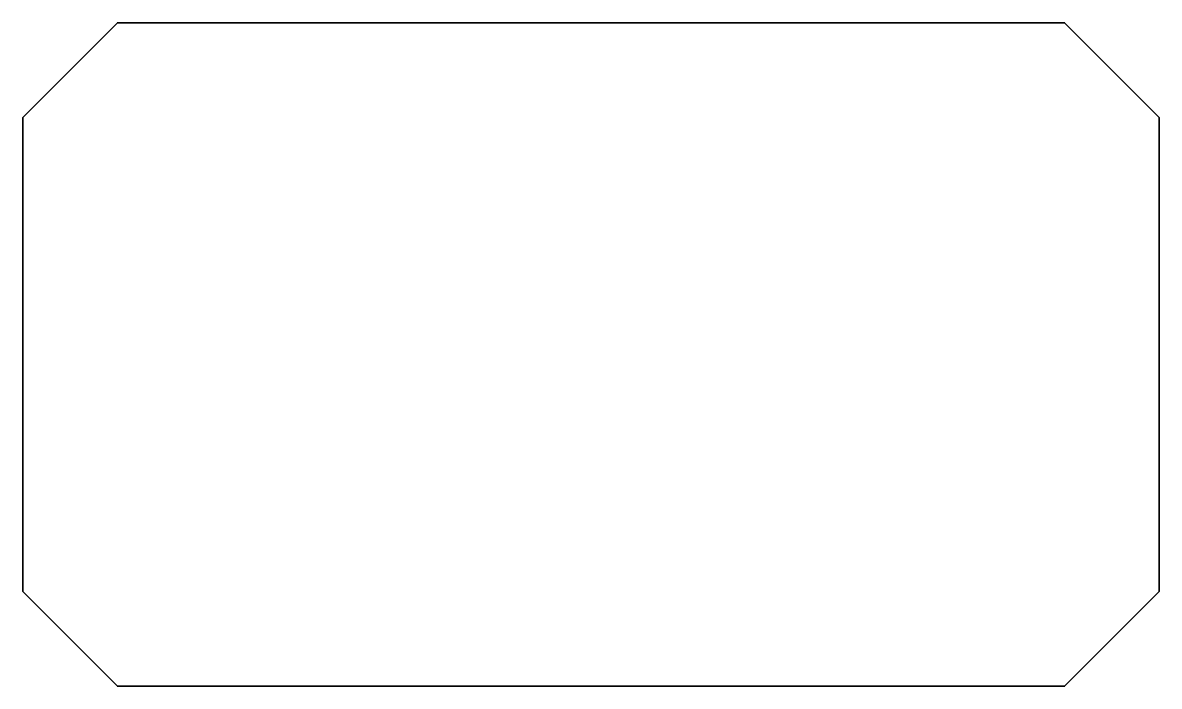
# Model space of a CAD drawing. Extents: x 6 to 143, y -103 to -23.
import ezdxf

# ---------------------------------------------------------------- set-up
doc = ezdxf.new("R2010")
doc.units = 0
doc.header["$MEASUREMENT"] = 0
doc.layers.add('EdgeTop', color=7, linetype='Continuous', lineweight=0)

msp = doc.modelspace()

# ---------------------------------------------------------------- linework, layer by layer
at = {"layer": 'EdgeTop', "color": 250, "lineweight": 35, "true_color": 0x231f20}
msp.add_lwpolyline([(142.86, -91.43), (142.86, -34.29), (131.43, -22.86), (17.14, -22.86), (5.71, -34.29), (5.71, -91.43), (17.14, -102.86), (131.43, -102.86)], close=True, dxfattribs=at)

doc.saveas('drawing.dxf')
